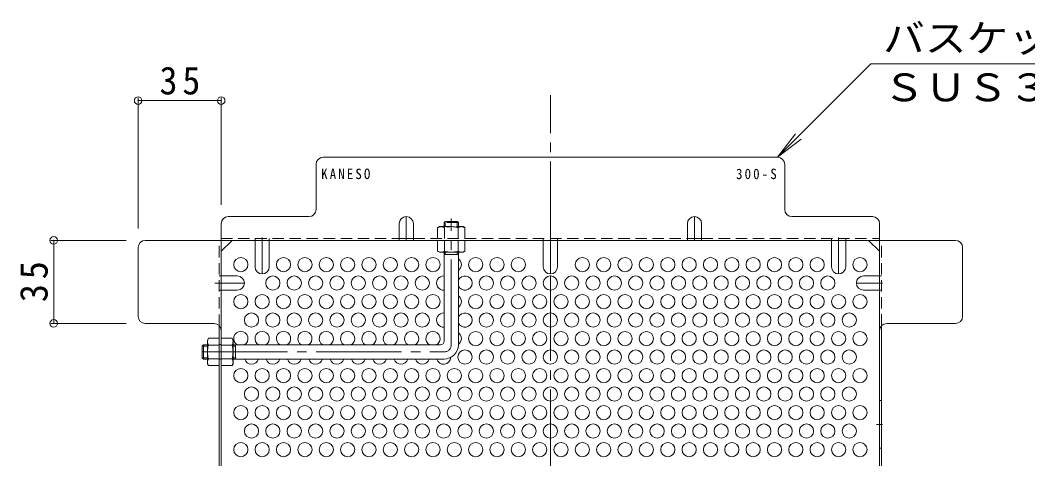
# Model space of a CAD drawing. Units: millimetres at full size, sheet at 1:4; details may follow other scales. Extents: x -822 to 976, y -780 to 766.
# Drawn here: x 211 to 635.9, y 489.9 to 674.7 of the extents above; entities that cross this region are included whole.
import ezdxf
from ezdxf.enums import TextEntityAlignment as Align

# ---------------------------------------------------------------- set-up
doc = ezdxf.new("R2010")
doc.units = ezdxf.units.MM
doc.header["$LTSCALE"] = 4
doc.header["$PDMODE"] = 32
doc.header["$PDSIZE"] = 3.2
for name, pattern in [('CHAIN1', [8, 5, -1, 1, -1]), ('CHAIN2', [12, 9, -1, 1, -1]), ('DASHED1', [1.8, 1.2, -0.6])]:
    doc.linetypes.add(name, pattern=pattern)
for name, color, linetype, lineweight in [('A-4', 7, 'Continuous', 9), ('A-5', 7, 'Continuous', 9), ('A-6', 2, 'Continuous', 9), ('A-7', 2, 'Continuous', 9), ('A-8', 2, 'Continuous', 9), ('A-B', 2, 'Continuous', 9)]:
    doc.layers.add(name, color=color, linetype=linetype, lineweight=lineweight)
doc.styles.add('ＭＳ ゴシック', font='')
doc.styles.get('ＭＳ ゴシック').set_extended_font_data('MS Gothic')

msp = doc.modelspace()

# ---------------------------------------------------------------- linework, layer by layer
at = {"layer": 'A-4'}
for p, q in [((260.79, 642.078), (260.79, 586.966)), ((295.793, 642.078), (295.793, 596.966)), ((260.79, 640.878), (295.793, 640.878)), ((224.019, 581.966), (255.79, 581.966)), ((225.219, 581.966), (225.219, 546.965)), ((224.019, 546.965), (255.79, 546.965))]:
    msp.add_line(p, q, dxfattribs=at)
for p in [(260.79, 640.878), (295.793, 640.878), (225.219, 581.966), (225.219, 546.965)]:
    msp.add_point(p, dxfattribs=at)
at = {"layer": 'A-5'}
for p, q in [((569.733, 656.306), (530.392, 616.966)), ((701.939, 656.306), (569.733, 656.306)), ((530.392, 616.966), (538.002, 626.883)), ((530.392, 616.966), (540.309, 624.575))]:
    msp.add_line(p, q, dxfattribs=at)
at = {"layer": 'A-6'}
for centre in [(304.093, 571.767), (322.093, 571.767), (331.093, 571.767), (340.093, 571.767), (349.093, 571.767), (358.093, 571.767), (367.093, 571.767), (376.093, 571.767), (385.093, 571.767), (403.093, 571.767), (412.093, 571.767), (421.093, 571.767), (448.093, 571.767), (457.093, 571.767), (466.093, 571.767), (475.093, 571.767), (484.093, 571.767), (493.093, 571.767), (502.093, 571.767), (511.093, 571.767), (520.093, 571.767), (529.093, 571.767), (538.093, 571.767), (547.093, 571.767), (565.093, 571.767), (317.593, 563.973), (326.593, 563.973), (335.593, 563.973), (344.593, 563.973), (353.593, 563.973), (362.593, 563.973), (371.593, 563.973), (380.593, 563.973), (407.593, 563.973), (416.593, 563.973), (425.593, 563.973), (434.593, 563.973), (443.593, 563.973), (452.593, 563.973), (461.593, 563.973), (470.593, 563.973), (479.593, 563.973), (488.593, 563.973), (497.593, 563.973), (506.593, 563.973), (515.593, 563.973), (524.593, 563.973), (533.593, 563.973), (542.593, 563.973), (551.593, 563.973), (304.093, 556.178), (313.093, 556.178), (322.093, 556.178), (331.093, 556.178), (340.093, 556.178), (349.093, 556.178), (358.093, 556.178), (367.093, 556.178), (376.093, 556.178), (385.093, 556.178), (403.093, 556.178), (412.093, 556.178), (421.093, 556.178), (430.093, 556.178), (439.093, 556.178), (448.093, 556.178), (457.093, 556.178), (466.093, 556.178), (475.093, 556.178), (484.093, 556.178), (493.093, 556.178), (502.093, 556.178), (511.093, 556.178), (520.093, 556.178), (529.093, 556.178), (538.093, 556.178), (547.093, 556.178), (556.093, 556.178), (565.093, 556.178), (308.593, 548.384), (317.593, 548.384), (326.593, 548.384), (335.593, 548.384), (344.593, 548.384), (353.593, 548.384), (362.593, 548.384), (371.593, 548.384), (380.593, 548.384), (407.593, 548.384), (416.593, 548.384), (425.593, 548.384), (434.593, 548.384), (443.593, 548.384), (452.593, 548.384), (461.593, 548.384), (470.593, 548.384), (479.593, 548.384), (488.593, 548.384), (497.593, 548.384), (506.593, 548.384), (515.593, 548.384), (524.593, 548.384), (533.593, 548.384), (542.593, 548.384), (551.593, 548.384), (560.593, 548.384), (403.093, 540.59), (412.093, 540.59), (421.093, 540.59), (430.093, 540.59), (439.093, 540.59), (448.093, 540.59), (457.093, 540.59), (466.093, 540.59), (475.093, 540.59), (484.093, 540.59), (493.093, 540.59), (502.093, 540.59), (511.093, 540.59), (520.093, 540.59), (529.093, 540.59), (538.093, 540.59), (547.093, 540.59), (556.093, 540.59), (565.093, 540.59), (398.593, 532.796), (407.593, 532.796), (416.593, 532.796), (425.593, 532.796), (434.593, 532.796), (443.593, 532.796), (452.593, 532.796), (461.593, 532.796), (470.593, 532.796), (479.593, 532.796), (488.593, 532.796), (497.593, 532.796), (506.593, 532.796), (515.593, 532.796), (524.593, 532.796), (533.593, 532.796), (542.593, 532.796), (551.593, 532.796), (560.593, 532.796), (304.093, 525.002), (313.093, 525.002), (322.093, 525.002), (331.093, 525.002), (340.093, 525.002), (349.093, 525.002), (358.093, 525.002), (367.093, 525.002), (376.093, 525.002), (385.093, 525.002), (394.093, 525.002), (403.093, 525.002), (412.093, 525.002), (421.093, 525.002), (430.093, 525.002), (439.093, 525.002), (448.093, 525.002), (457.093, 525.002), (466.093, 525.002), (475.093, 525.002), (484.093, 525.002), (493.093, 525.002), (502.093, 525.002), (511.093, 525.002), (520.093, 525.002), (529.093, 525.002), (538.093, 525.002), (547.093, 525.002), (556.093, 525.002), (565.093, 525.002), (308.593, 517.207), (317.593, 517.207), (326.593, 517.207), (335.593, 517.207), (344.593, 517.207), (353.593, 517.207), (362.593, 517.207), (371.593, 517.207), (380.593, 517.207), (389.593, 517.207), (398.593, 517.207), (407.593, 517.207), (416.593, 517.207), (425.593, 517.207), (434.593, 517.207), (443.593, 517.207), (452.593, 517.207), (461.593, 517.207), (470.593, 517.207), (479.593, 517.207), (488.593, 517.207), (497.593, 517.207), (506.593, 517.207), (515.593, 517.207), (524.593, 517.207), (533.593, 517.207), (542.593, 517.207), (551.593, 517.207), (560.593, 517.207), (304.093, 509.413), (313.093, 509.413), (322.093, 509.413), (331.093, 509.413), (340.093, 509.413), (349.093, 509.413), (358.093, 509.413), (367.093, 509.413), (376.093, 509.413), (385.093, 509.413), (394.093, 509.413), (403.093, 509.413), (412.093, 509.413), (421.093, 509.413), (430.093, 509.413), (439.093, 509.413), (448.093, 509.413), (457.093, 509.413), (466.093, 509.413), (475.093, 509.413), (484.093, 509.413), (493.093, 509.413), (502.093, 509.413), (511.093, 509.413), (520.093, 509.413), (529.093, 509.413), (538.093, 509.413), (547.093, 509.413), (556.093, 509.413), (565.093, 509.413), (308.593, 501.619), (317.593, 501.619), (326.593, 501.619), (335.593, 501.619), (344.593, 501.619), (353.593, 501.619), (362.593, 501.619), (371.593, 501.619), (380.593, 501.619), (389.593, 501.619), (398.593, 501.619), (407.593, 501.619), (416.593, 501.619), (425.593, 501.619), (434.593, 501.619), (443.593, 501.619), (452.593, 501.619), (461.593, 501.619), (470.593, 501.619), (479.593, 501.619), (488.593, 501.619), (497.593, 501.619), (506.593, 501.619), (515.593, 501.619), (524.593, 501.619), (533.593, 501.619), (542.593, 501.619), (551.593, 501.619), (560.593, 501.619), (304.093, 493.825), (313.093, 493.825), (322.093, 493.825), (331.093, 493.825), (340.093, 493.825), (349.093, 493.825), (358.093, 493.825), (367.093, 493.825), (376.093, 493.825), (385.093, 493.825), (394.093, 493.825), (403.093, 493.825), (412.093, 493.825), (421.093, 493.825), (430.093, 493.825), (439.093, 493.825), (448.093, 493.825), (457.093, 493.825), (466.093, 493.825), (475.093, 493.825), (484.093, 493.825), (493.093, 493.825), (502.093, 493.825), (511.093, 493.825), (520.093, 493.825), (529.093, 493.825), (538.093, 493.825), (547.093, 493.825), (556.093, 493.825), (565.093, 493.825)]:
    msp.add_circle(centre, 3, dxfattribs=at)
for centre, start, end in [((394.093, 571.767), 304.5181, 55.4819), ((389.593, 563.973), 86.17745, 273.82255), ((398.593, 563.973), 201.03946, 158.96054), ((394.093, 556.178), 304.5181, 55.4819), ((389.593, 548.384), 86.17745, 273.82255), ((398.593, 548.384), 201.03946, 158.96054), ((304.093, 540.59), 298.98011, 241.01989), ((313.093, 540.59), 298.98011, 241.01989), ((322.093, 540.59), 298.98011, 241.01989), ((331.093, 540.59), 298.98011, 241.01989), ((340.093, 540.59), 298.98011, 241.01989), ((349.093, 540.59), 298.98011, 241.01989), ((358.093, 540.59), 298.98011, 241.01989), ((367.093, 540.59), 298.98011, 241.01989), ((376.093, 540.59), 298.98011, 241.01989), ((385.093, 540.59), 298.98011, 241.01989), ((394.093, 540.59), 304.5181, 55.4819), ((308.593, 532.796), 196.06405, 343.93595), ((317.593, 532.796), 196.06405, 343.93595), ((326.593, 532.796), 196.06405, 343.93595), ((335.593, 532.796), 196.06405, 343.93595), ((344.593, 532.796), 196.06405, 343.93595), ((353.593, 532.796), 196.06405, 343.93595), ((362.593, 532.796), 196.06405, 343.93595), ((371.593, 532.796), 196.06405, 343.93595), ((380.593, 532.796), 196.06405, 343.93595), ((389.593, 532.796), 196.06405, 357.35545)]:
    msp.add_arc(centre, 3, start, end, dxfattribs=at)
at = {"layer": 'A-7', "linetype": 'CHAIN2'}
msp.add_line((434.593, 243.162), (434.593, 643.162), dxfattribs=at)
at = {"layer": 'A-7'}
for p, q in [((530.392, 616.966), (338.794, 616.966)), ((335.794, 594.966), (335.794, 613.966)), ((533.392, 594.966), (533.392, 613.966)), ((298.793, 591.966), (332.794, 591.966)), ((570.393, 591.966), (536.392, 591.966)), ((295.793, 588.966), (295.793, 297.359)), ((573.393, 297.359), (573.393, 588.966)), ((370.843, 582.766), (376.843, 582.766)), ((492.343, 582.766), (498.343, 582.766)), ((260.79, 549.965), (260.79, 578.966)), ((263.79, 581.966), (605.397, 581.966)), ((295.793, 577.353), (300.405, 581.966)), ((573.393, 577.353), (568.781, 581.966)), ((608.397, 549.965), (608.397, 578.966)), ((292.793, 546.965), (263.79, 546.965)), ((294.993, 546.004), (294.993, 461.623)), ((574.193, 546.009), (574.193, 461.623)), ((576.393, 546.965), (605.397, 546.965))]:
    msp.add_line(p, q, dxfattribs=at)
at = {"layer": 'A-7', "linetype": 'DASHED1'}
for p, q in [((295.793, 582.766), (370.843, 582.766)), ((310.093, 581.966), (310.093, 582.766)), ((316.093, 581.966), (316.093, 582.766)), ((376.843, 582.766), (492.343, 582.766)), ((431.593, 581.966), (431.593, 582.766)), ((437.593, 581.966), (437.593, 582.766)), ((498.343, 582.766), (573.393, 582.766)), ((553.093, 581.966), (553.093, 582.766)), ((559.093, 581.966), (559.093, 582.766)), ((294.993, 546.004), (294.993, 581.966)), ((574.193, 546.009), (574.193, 581.966)), ((295.793, 566.973), (294.993, 566.973)), ((573.393, 566.973), (574.193, 566.973)), ((295.793, 560.973), (294.993, 560.973)), ((573.393, 560.973), (574.193, 560.973)), ((294.993, 538.166), (295.793, 538.166)), ((294.993, 531.966), (295.793, 531.966))]:
    msp.add_line(p, q, dxfattribs=at)
at = {"layer": 'A-7'}
for centre, start, end in [((338.794, 613.966), 90, 180), ((530.392, 613.966), 0, 90), ((332.794, 594.966), 270, 0), ((536.392, 594.966), 180, 270), ((298.793, 588.966), 90, 180), ((570.393, 588.966), 0, 90), ((263.79, 578.966), 90, 180), ((605.397, 578.966), 0, 90), ((263.79, 549.965), 180, 270), ((605.397, 549.965), 270, 0), ((292.793, 543.965), 0, 90), ((576.393, 543.965), 90, 180)]:
    msp.add_arc(centre, 3, start, end, dxfattribs=at)
at = {"layer": 'A-8', "linetype": 'CHAIN1'}
for p, q in [((373.843, 581.966), (373.843, 591.966)), ((495.343, 581.966), (495.343, 591.966)), ((313.093, 583.166), (313.093, 567.816)), ((556.093, 583.166), (556.093, 567.816)), ((434.593, 581.966), (434.593, 567.816)), ((293.086, 563.973), (305.593, 563.973)), ((574.593, 563.973), (563.593, 563.973)), ((572.047, 504.457), (574.593, 504.457))]:
    msp.add_line(p, q, dxfattribs=at)
at = {"layer": 'A-8'}
for p, q in [((370.843, 588.966), (370.843, 581.966)), ((376.843, 588.966), (376.843, 581.966)), ((492.343, 588.966), (492.343, 581.966)), ((498.343, 588.966), (498.343, 581.966)), ((310.093, 570.816), (310.093, 581.966)), ((316.093, 570.816), (316.093, 581.966)), ((431.593, 570.816), (431.593, 581.966)), ((437.593, 570.816), (437.593, 581.966)), ((553.093, 570.816), (553.093, 581.966)), ((559.093, 570.816), (559.093, 581.966)), ((302.593, 566.973), (295.793, 566.973)), ((566.593, 566.973), (573.393, 566.973)), ((302.593, 560.973), (295.793, 560.973)), ((566.593, 560.973), (573.393, 560.973)), ((574.193, 514.457), (573.393, 514.457)), ((574.193, 494.457), (573.393, 494.457))]:
    msp.add_line(p, q, dxfattribs=at)
for centre, start, end in [((373.843, 588.966), 0, 180), ((495.343, 588.966), 0, 180), ((313.093, 570.816), 180, 0), ((434.593, 570.816), 180, 0), ((556.093, 570.816), 180, 0), ((302.593, 563.973), 270, 90), ((566.593, 563.973), 90, 270)]:
    msp.add_arc(centre, 3, start, end, dxfattribs=at)
at = {"layer": 'A-B', "color": 3, "linetype": 'CHAIN2'}
for p, q in [((392.793, 537.966), (392.793, 591.198)), ((287.793, 534.966), (389.793, 534.966))]:
    msp.add_line(p, q, dxfattribs=at)
at = {"layer": 'A-B', "linetype": 'DASHED1'}
for p, q in [((387.793, 587.766), (387.043, 587.333)), ((387.043, 582.766), (387.043, 587.333)), ((387.793, 587.766), (397.793, 587.766)), ((389.93, 587.333), (389.93, 582.766)), ((395.656, 587.333), (395.656, 582.766)), ((397.793, 587.766), (398.543, 587.333)), ((398.543, 582.766), (398.543, 587.333))]:
    msp.add_line(p, q, dxfattribs=at)
at = {"layer": 'A-B', "color": 3, "linetype": 'DASHED1'}
for p, q in [((389.793, 589.466), (390.293, 589.966)), ((389.793, 589.466), (389.793, 587.766)), ((395.793, 589.466), (389.793, 589.466)), ((390.293, 587.766), (390.293, 589.966)), ((395.293, 587.766), (395.293, 589.966)), ((395.793, 589.466), (395.793, 587.766))]:
    msp.add_line(p, q, dxfattribs=at)
at = {"layer": 'A-B'}
for p, q in [((387.043, 581.966), (387.043, 577.399)), ((389.93, 577.399), (389.93, 581.966)), ((395.656, 577.399), (395.656, 581.966)), ((398.543, 581.966), (398.543, 577.399)), ((387.793, 576.966), (387.043, 577.399)), ((397.793, 576.966), (387.793, 576.966)), ((397.793, 576.966), (398.543, 577.399)), ((289.993, 539.966), (290.426, 540.716)), ((289.993, 539.966), (289.993, 529.966)), ((294.993, 540.716), (290.426, 540.716)), ((294.993, 540.716), (294.993, 529.216)), ((295.793, 540.716), (300.36, 540.716)), ((295.793, 540.716), (295.793, 529.216)), ((300.793, 539.966), (300.36, 540.716)), ((300.793, 539.966), (300.793, 529.966)), ((290.426, 537.829), (294.993, 537.829)), ((300.36, 537.829), (295.793, 537.829)), ((290.426, 532.102), (294.993, 532.102)), ((300.36, 532.102), (295.793, 532.102)), ((289.993, 529.966), (290.426, 529.216)), ((294.993, 529.216), (290.426, 529.216)), ((295.793, 529.216), (300.36, 529.216)), ((300.793, 529.966), (300.36, 529.216))]:
    msp.add_line(p, q, dxfattribs=at)
at = {"layer": 'A-B', "color": 3}
for p, q in [((389.793, 539.466), (389.793, 576.966)), ((395.793, 575.966), (389.793, 575.966)), ((390.293, 575.966), (390.293, 576.966)), ((395.293, 575.966), (395.293, 576.966)), ((395.793, 537.966), (395.793, 576.966)), ((289.993, 537.466), (287.793, 537.466)), ((288.293, 537.966), (289.993, 537.966)), ((288.293, 537.966), (288.293, 531.966)), ((300.793, 537.966), (388.293, 537.966)), ((301.793, 537.466), (300.793, 537.466)), ((301.793, 537.966), (301.793, 531.966)), ((289.993, 532.466), (287.793, 532.466)), ((288.293, 531.966), (287.793, 532.466)), ((288.293, 531.966), (289.993, 531.966)), ((301.793, 532.466), (300.793, 532.466)), ((300.793, 531.966), (389.793, 531.966))]:
    msp.add_line(p, q, dxfattribs=at)
at = {"layer": 'A-B', "color": 3, "linetype": 'DASHED1'}
msp.add_lwpolyline([(395.793, 589.466), (395.293, 589.966), (390.293, 589.966)], dxfattribs=at)
at = {"layer": 'A-B', "color": 3}
msp.add_lwpolyline([(288.293, 537.966), (287.793, 537.466), (287.793, 532.466)], dxfattribs=at)
at = {"layer": 'A-B', "linetype": 'DASHED1'}
for centre, radius, start, end in [((388.688, 584.484), 3.29, 93.92075, 120), ((388.453, 585.031), 2.735, 57.31491, 89.78969), ((392.793, 578.083), 9.683, 72.79973, 107.20026), ((397.133, 585.031), 2.735, 90.2103, 122.68507), ((396.898, 584.484), 3.29, 59.99998, 86.07924)]:
    msp.add_arc(centre, radius, start, end, dxfattribs=at)
at = {"layer": 'A-B'}
for centre, radius, start, end in [((388.688, 580.248), 3.29, 239.99998, 266.07924), ((388.453, 579.7), 2.735, 270.2103, 302.68507), ((392.793, 586.648), 9.683, 252.79973, 287.20026), ((397.133, 579.7), 2.735, 237.31491, 269.78969), ((396.898, 580.248), 3.29, 273.92075, 300), ((293.275, 539.071), 3.29, 150, 176.07925), ((297.511, 539.071), 3.29, 3.92075, 30), ((292.728, 539.306), 2.735, 180.21031, 212.68509), ((299.676, 534.966), 9.683, 162.79974, 197.20027), ((298.058, 539.306), 2.735, 327.31491, 359.78969), ((291.111, 534.966), 9.683, 342.79973, 17.20026), ((292.728, 530.626), 2.735, 147.31493, 179.7897), ((298.058, 530.626), 2.735, 0.2103, 32.68507), ((293.275, 530.86), 3.29, 183.92076, 210.00002), ((297.511, 530.86), 3.29, 329.99998, 356.07924)]:
    msp.add_arc(centre, radius, start, end, dxfattribs=at)
at = {"layer": 'A-B', "color": 3}
for centre, radius in [((388.293, 539.466), 1.5), ((389.793, 537.966), 6)]:
    msp.add_arc(centre, radius, 270, 0, dxfattribs=at)
at = {"layer": 'A-B', "color": 3, "linetype": 'CHAIN2'}
msp.add_arc((389.793, 537.966), 3, 270, 0, dxfattribs=at)

# ---------------------------------------------------------------- texts
at = {"layer": 'A-4', "color": 2, "insert": (269.791, 643.278), "char_height": 11.73, "attachment_point": 7, "style": 'ＭＳ ゴシック'}
msp.add_mtext('\\T1.27;\\W0.95;35', dxfattribs=at)
at = {"layer": 'A-4', "color": 2, "insert": (222.819, 555.965), "char_height": 11.73, "attachment_point": 7, "rotation": 90, "style": 'ＭＳ ゴシック'}
msp.add_mtext('\\T1.27;\\W0.95;35', dxfattribs=at)
at = {"layer": 'A-5', "color": 2, "style": 'ＭＳ ゴシック', "width": 1.1}
for s, p in [('バスケット本体', (574.858, 657.806)), ('ＳＵＳ３０４', (574.858, 637.066))]:
    msp.add_text(s, height=11.73, dxfattribs=at).set_placement(p, align=Align.BOTTOM_LEFT)
at = {"layer": 'A-5', "color": 6, "char_height": 4.399, "attachment_point": 7, "style": 'ＭＳ ゴシック'}
for s, insert in [('\\T1.34;\\W0.9;KANESO', (337.95, 607.716)), ('\\T1.34;\\W0.9;300-S', (512.892, 607.716))]:
    msp.add_mtext(s, dxfattribs=dict(at, insert=insert))

doc.saveas('drawing.dxf')
